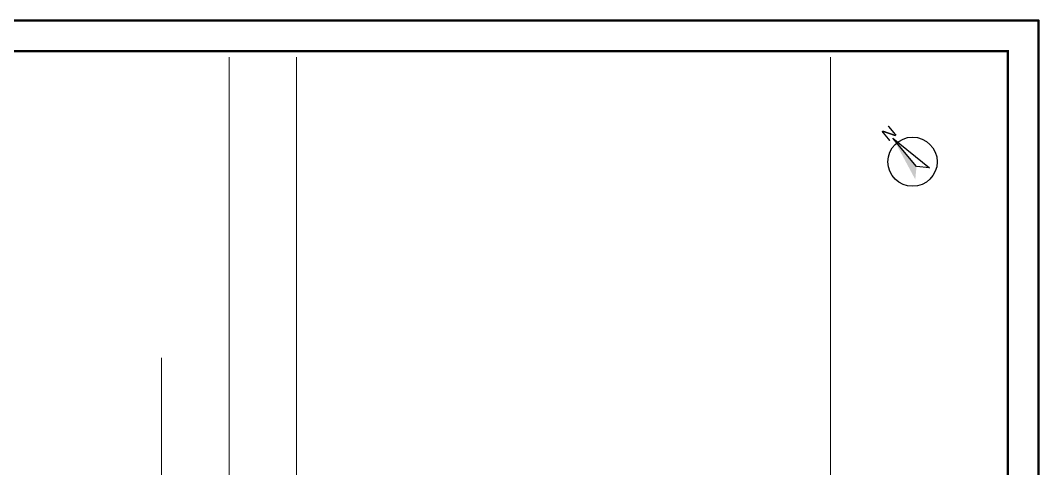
# Model space of a CAD drawing. Header units: metres. Extents: x -573 to 467, y -35 to 119.
# Drawn here: x -470.6 to -404.4, y 54.2 to 83.4 of the extents above; entities that cross this region are included whole.
import ezdxf
from ezdxf.enums import TextEntityAlignment as Align

# ---------------------------------------------------------------- set-up
doc = ezdxf.new("R2010")
doc.units = ezdxf.units.M
doc.header["$LTSCALE"] = 0.25
doc.layers.add('ARQ-BASE', color=8, linetype='CONTINUOUS', lineweight=13)
doc.layers.add('MARCO', color=7, linetype='CONTINUOUS', lineweight=50)
doc.layers.add('TEXTOS', color=7, linetype='CONTINUOUS')
doc.styles.get("Standard").update_dxf_attribs({"font": 'arial.ttf'})

# ---------------------------------------------------------------- blocks, each defined once
blk = doc.blocks.new('SIMB-NORTE')
at = {"layer": 'TEXTOS'}
blk.add_lwpolyline([(0, 10), (3, -5), (0, -2)], close=True, dxfattribs=at)
blk.add_circle((0, 0), 8, dxfattribs=at)
blk.add_solid([(0, 10), (-3, -5), (0, -2)], dxfattribs=at)
blk.add_text('N', height=4, dxfattribs=at).set_placement((0, 12), align=Align.MIDDLE_CENTER)

msp = doc.modelspace()

# ---------------------------------------------------------------- linework, layer by layer
at = {"layer": 'ARQ-BASE'}
for points in [[(-457.072, 26.309), (-457.072, 81)], [(-452.672, 24.009), (-452.672, 81)], [(-417.943, 24.009), (-417.943, 81)], [(-461.472, 27.659), (-461.472, 61.439)]]:
    msp.add_lwpolyline(points, dxfattribs=at)
at = {"layer": 'MARCO'}
msp.add_lwpolyline([(-572.6, -35.4), (-404.4, -35.4), (-404.4, 83.4), (-572.6, 83.4)], close=True, dxfattribs=at)
at = {"layer": 'MARCO', "const_width": 0.16}
msp.add_lwpolyline([(-567.6, -33.4), (-406.4, -33.4), (-406.4, 81.4), (-567.6, 81.4)], close=True, dxfattribs=at)

# ---------------------------------------------------------------- block references
at = {"xscale": 0.2, "yscale": 0.2, "rotation": 39.63}
msp.add_blockref('SIMB-NORTE', (-412.6, 74.2), dxfattribs=at)

doc.saveas('drawing.dxf')
